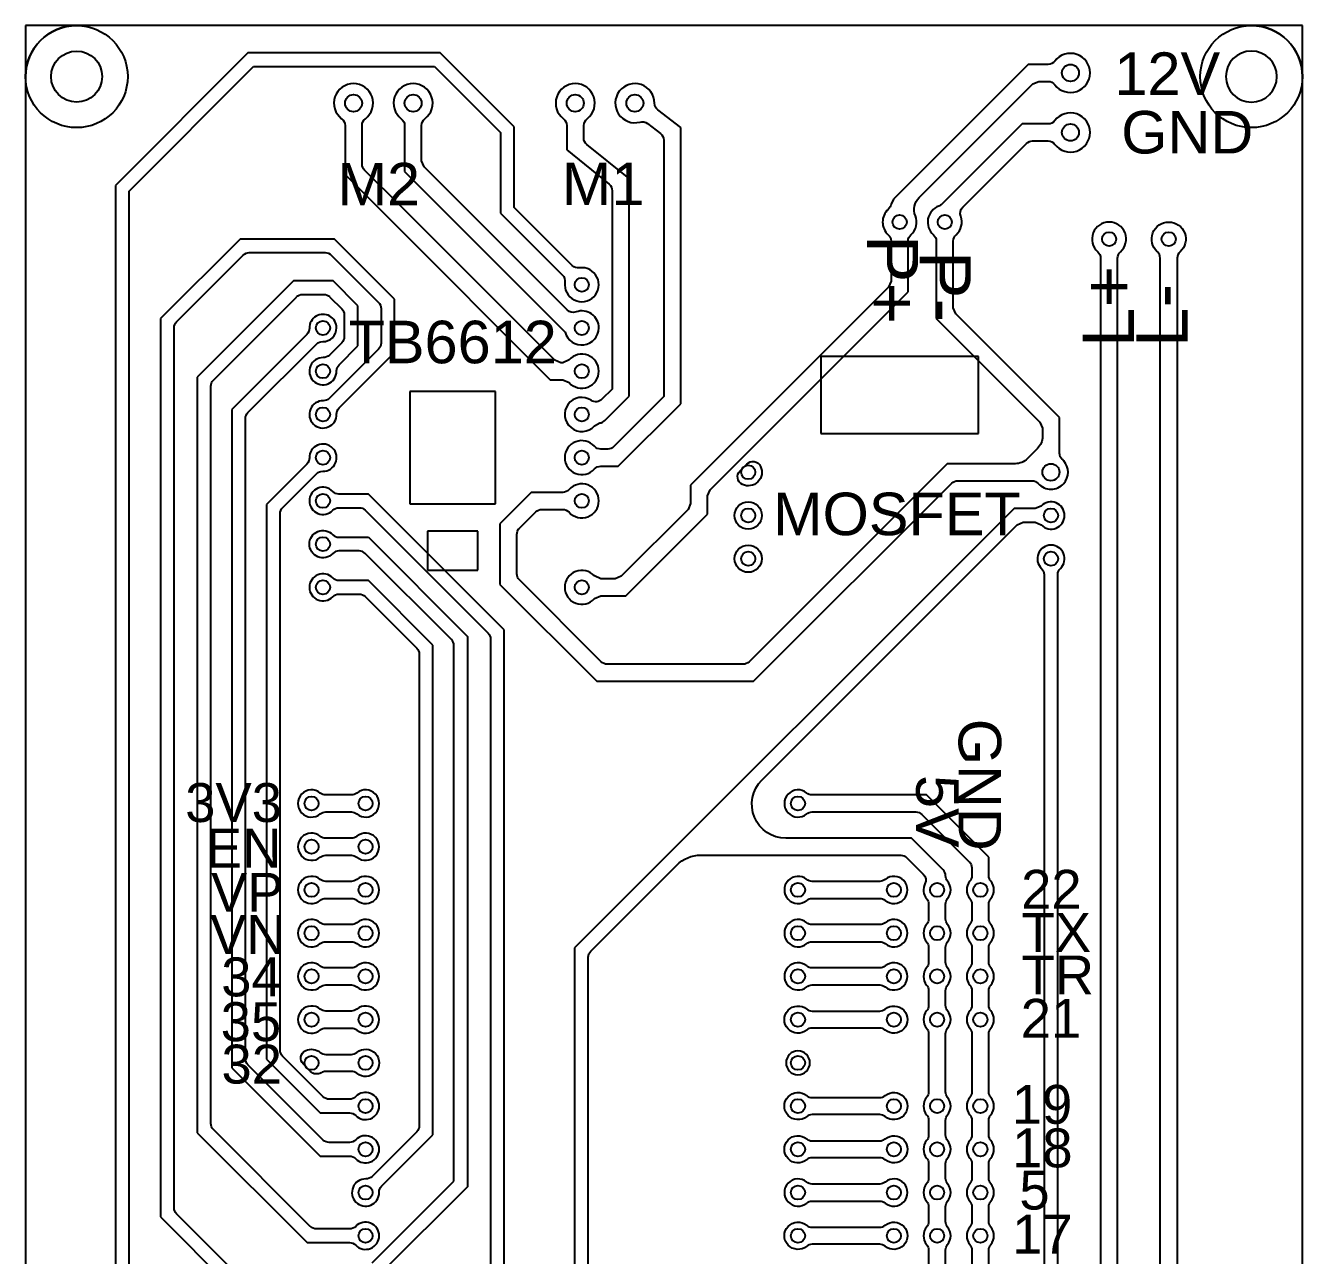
# Model space of a CAD drawing. Extents: x -86 to 76, y -134 to -25.
# Drawn here: x -86 to -11, y -97.3 to -25 of the extents above; entities that cross this region are included whole.
import ezdxf

# ---------------------------------------------------------------- set-up
doc = ezdxf.new("R2010")
doc.units = 0
for name, color, linetype in [('MOSFET', 7, 'CONTINUOUS'), ('MOSFET$MASK', 7, 'CONTINUOUS'), ('MOSFET$TRACES', 7, 'CONTINUOUS')]:
    doc.layers.add(name, color=color, linetype=linetype)
doc.styles.add('DEFAULT', font='arial.ttf')

msp = doc.modelspace()

# ---------------------------------------------------------------- linework, layer by layer
at = {"layer": 'MOSFET'}
for p, q in [((-10.957, -25), (-85.957, -25)), ((-85.957, -25), (-85.957, -120)), ((-13.957, -25), (-82.957, -25)), ((-10.957, -120), (-10.957, -25)), ((-85.957, -28), (-85.957, -117)), ((-10.957, -117), (-10.957, -28))]:
    msp.add_line(p, q, dxfattribs=at)
for centre in [(-82.957, -28), (-13.957, -28)]:
    msp.add_circle(centre, 3, dxfattribs=at)
for centre, start, end in [((-82.957, -28), 90, 180), ((-13.957, -28), 0, 90)]:
    msp.add_arc(centre, 3, start, end, dxfattribs=at)
at = {"layer": 'MOSFET$MASK'}
for p, q in [((-29.991, -44.451), (-39.246, -44.451)), ((-39.246, -44.451), (-39.246, -48.966)), ((-29.991, -48.966), (-29.991, -44.451)), ((-58.356, -46.511), (-63.381, -46.511)), ((-63.381, -46.511), (-63.381, -53.104)), ((-58.356, -53.104), (-58.356, -46.511)), ((-39.246, -48.966), (-29.991, -48.966)), ((-63.381, -53.104), (-58.356, -53.104)), ((-59.394, -54.703), (-62.342, -54.703)), ((-62.342, -54.703), (-62.342, -56.996)), ((-59.394, -56.996), (-59.394, -54.703)), ((-62.342, -56.996), (-59.394, -56.996))]:
    msp.add_line(p, q, dxfattribs=at)
at = {"layer": 'MOSFET$TRACES'}
for p, q in [((-72.893, -26.612), (-80.677, -34.396)), ((-61.603, -26.612), (-72.893, -26.612)), ((-57.253, -30.962), (-61.603, -26.612)), ((-79.877, -34.728), (-72.561, -27.412)), ((-72.561, -27.412), (-61.935, -27.412)), ((-61.935, -27.412), (-58.053, -31.293)), ((-27.062, -27.284), (-34.98, -35.201)), ((-25.898, -27.284), (-27.062, -27.284)), ((-33.466, -35.102), (-26.794, -28.43)), ((-26.794, -28.43), (-26.441, -28.284)), ((-26.441, -28.284), (-25.898, -28.284)), ((-47.469, -30.994), (-48.822, -29.961)), ((-67.193, -30.874), (-67.193, -33.762)), ((-66.193, -33.141), (-66.193, -30.874)), ((-63.693, -30.874), (-63.693, -33.579)), ((-62.693, -32.958), (-62.693, -30.874)), ((-58.053, -31.293), (-58.053, -36.03)), ((-57.253, -35.698), (-57.253, -30.962)), ((-54.168, -30.874), (-54.168, -32.312)), ((-53.168, -31.596), (-53.168, -30.874)), ((-49.429, -30.756), (-48.666, -31.339)), ((-47.469, -34.413), (-47.469, -30.994)), ((-27.426, -30.784), (-32.134, -35.492)), ((-25.898, -30.784), (-27.426, -30.784)), ((-50.501, -33.99), (-52.982, -31.985)), ((-48.469, -31.736), (-48.469, -34.413)), ((-30.909, -35.681), (-27.158, -31.93)), ((-26.805, -31.784), (-25.898, -31.784)), ((-62.547, -33.311), (-62.693, -32.958)), ((-54.168, -32.312), (-51.687, -34.318)), ((-63.9, -35.641), (-66.047, -33.494)), ((-63.693, -33.579), (-54.257, -43.016)), ((-54.147, -41.711), (-62.547, -33.311)), ((-80.677, -34.396), (-80.677, -99.603)), ((-67.193, -33.762), (-64.607, -36.348)), ((-50.501, -46.771), (-50.501, -33.99)), ((-48.469, -34.413), (-48.469, -46.805)), ((-47.469, -47.219), (-47.469, -34.413)), ((-79.877, -99.272), (-79.877, -34.728)), ((-51.501, -34.706), (-51.501, -46.357)), ((-34.98, -35.201), (-35.122, -35.492)), ((-54.878, -44.663), (-63.9, -35.641)), ((-53.853, -39.098), (-57.253, -35.698)), ((-64.607, -36.348), (-55.145, -45.81)), ((-58.053, -36.03), (-54.419, -39.664)), ((-73.352, -37.544), (-78.031, -42.223)), ((-67.813, -37.544), (-73.352, -37.544)), ((-64.277, -41.08), (-67.813, -37.544)), ((-35.118, -37.665), (-35.118, -40.022)), ((-34.118, -40.643), (-34.118, -37.665)), ((-32.467, -37.667), (-32.467, -42.215)), ((-31.467, -41.594), (-31.467, -37.667)), ((-77.085, -42.408), (-73.167, -38.49)), ((-72.813, -38.344), (-68.352, -38.344)), ((-67.998, -38.49), (-65.224, -41.265)), ((-22.815, -38.667), (-22.815, -105)), ((-21.815, -105), (-21.815, -38.667)), ((-19.315, -110.213), (-19.315, -38.664)), ((-18.315, -38.67), (-18.315, -110.213)), ((-70.224, -40.004), (-75.872, -45.652)), ((-67.893, -40.004), (-70.224, -40.004)), ((-66.436, -41.461), (-67.893, -40.004)), ((-35.265, -40.375), (-46.901, -52.012)), ((-35.118, -40.022), (-35.265, -40.375)), ((-74.926, -45.837), (-70.039, -40.951)), ((-69.686, -40.804), (-68.431, -40.804)), ((-68.078, -40.951), (-67.383, -41.646)), ((-64.277, -44.206), (-64.277, -41.08)), ((-45.754, -52.279), (-34.118, -40.643)), ((-67.236, -42), (-67.236, -43.286)), ((-66.436, -43.825), (-66.436, -41.461)), ((-65.077, -41.619), (-65.077, -43.667)), ((-31.321, -41.947), (-31.467, -41.594)), ((-25.228, -48.04), (-31.321, -41.947)), ((-78.031, -42.223), (-78.031, -95.006)), ((-32.467, -42.215), (-26.375, -48.308)), ((-77.231, -94.467), (-77.231, -42.762)), ((-69.433, -43.15), (-73.84, -47.557)), ((-72.894, -47.742), (-68.868, -43.716)), ((-67.383, -43.64), (-68.107, -44.364)), ((-65.224, -44.021), (-68.107, -46.904)), ((-67.541, -44.929), (-66.436, -43.825)), ((-67.541, -47.469), (-64.277, -44.206)), ((-54.524, -44.81), (-54.878, -44.663)), ((-54.405, -44.81), (-54.524, -44.81)), ((-54.033, -44.643), (-54.405, -44.81)), ((-75.872, -45.652), (-75.872, -90.053)), ((-75.072, -89.514), (-75.072, -46.191)), ((-55.145, -45.81), (-54.405, -45.81)), ((-54.405, -45.81), (-54.033, -45.977)), ((-51.501, -46.357), (-52.101, -46.956)), ((-51.942, -48.211), (-50.501, -46.771)), ((-48.469, -46.805), (-51.408, -49.743)), ((-51.14, -50.89), (-47.469, -47.219)), ((-73.84, -47.557), (-73.84, -86.243)), ((-73.04, -85.704), (-73.04, -48.096)), ((-52.542, -48.517), (-52.232, -48.354)), ((-26.375, -48.308), (-26.228, -48.661)), ((-26.228, -48.661), (-26.228, -49.15)), ((-25.228, -50.129), (-25.228, -48.04)), ((-51.761, -49.89), (-52.169, -49.89)), ((-26.521, -49.857), (-27.118, -50.454)), ((-69.433, -50.77), (-71.808, -53.145)), ((-52.169, -50.89), (-51.14, -50.89)), ((-43.991, -51.164), (-43.591, -50.764)), ((-31.825, -50.747), (-43.459, -62.381)), ((-27.825, -50.747), (-31.825, -50.747)), ((-24.983, -50.58), (-25.061, -50.502)), ((-70.862, -53.33), (-68.868, -51.336)), ((-31.204, -51.747), (-26.846, -51.747)), ((-56.251, -52.43), (-58.097, -54.275)), ((-54.405, -52.43), (-56.251, -52.43)), ((-46.901, -52.012), (-46.9, -53.085)), ((-45.901, -52.633), (-45.754, -52.279)), ((-43.191, -63.528), (-31.557, -51.893)), ((-71.808, -53.145), (-71.808, -85.735)), ((-65.822, -52.53), (-67.549, -52.53)), ((-57.84, -60.511), (-65.822, -52.53)), ((-46.9, -53.085), (-47.047, -53.439)), ((-45.899, -53.707), (-45.901, -52.633)), ((-26.305, -53.233), (-26.666, -53.387)), ((-71.008, -85.196), (-71.008, -53.684)), ((-67.549, -53.33), (-66.36, -53.33)), ((-66.006, -53.476), (-58.787, -60.696)), ((-56.95, -54.543), (-55.983, -53.576)), ((-55.63, -53.43), (-54.405, -53.43)), ((-27.894, -53.387), (-53.706, -79.199)), ((-47.047, -53.439), (-50.968, -57.36)), ((-50.699, -58.506), (-45.899, -53.707)), ((-26.666, -53.387), (-27.894, -53.387)), ((-58.097, -54.275), (-58.097, -57.839)), ((-42.711, -69.336), (-27.709, -54.333)), ((-27.709, -54.333), (-27.355, -54.187)), ((-27.355, -54.187), (-26.666, -54.187)), ((-26.666, -54.187), (-26.305, -54.341)), ((-67.549, -55.07), (-65.822, -55.07)), ((-65.822, -55.07), (-59.999, -60.892)), ((-57.097, -57.218), (-57.097, -54.897)), ((-66.36, -55.87), (-67.549, -55.87)), ((-60.946, -61.077), (-66.006, -56.016)), ((-65.822, -57.61), (-67.549, -57.61)), ((-62.031, -61.4), (-65.822, -57.61)), ((-52.141, -62.381), (-56.95, -57.571)), ((-52.17, -57.508), (-52.543, -57.342)), ((-51.32, -57.507), (-52.17, -57.508)), ((-50.968, -57.36), (-51.32, -57.507)), ((-26.128, -57.265), (-26.128, -104.579)), ((-25.328, -105.118), (-25.328, -57.265)), ((-67.549, -58.41), (-66.36, -58.41)), ((-58.097, -57.839), (-52.408, -63.528)), ((-66.006, -58.556), (-62.978, -61.585)), ((-52.541, -58.675), (-52.168, -58.508)), ((-52.168, -58.508), (-50.699, -58.506)), ((-57.84, -101.991), (-57.84, -60.511)), ((-62.031, -90.18), (-62.031, -61.4)), ((-60.799, -92.896), (-60.799, -61.431)), ((-59.999, -60.892), (-59.999, -93.228)), ((-58.64, -61.05), (-58.64, -101.659)), ((-62.831, -61.939), (-62.831, -89.641)), ((-43.813, -62.528), (-51.787, -62.528)), ((-52.408, -63.528), (-43.191, -63.528)), ((-66.818, -70.21), (-68.327, -70.21)), ((-33.04, -70.21), (-39.757, -70.21)), ((-29.377, -73.873), (-33.04, -70.21)), ((-68.327, -71.21), (-66.818, -71.21)), ((-39.757, -71.21), (-33.662, -71.21)), ((-33.308, -71.356), (-30.524, -74.141)), ((-66.818, -72.75), (-68.327, -72.75)), ((-33.92, -72.75), (-41.297, -72.75)), ((-32.064, -74.606), (-33.92, -72.75)), ((-68.327, -73.75), (-66.818, -73.75)), ((-46.297, -73.75), (-34.541, -73.75)), ((-34.188, -73.896), (-33.227, -74.857)), ((-29.377, -74.959), (-29.377, -73.873)), ((-52.758, -79.382), (-47.711, -74.336)), ((-30.377, -74.494), (-30.377, -74.959)), ((-66.818, -75.29), (-68.327, -75.29)), ((-35.788, -75.29), (-39.757, -75.29)), ((-68.327, -76.29), (-66.818, -76.29)), ((-39.757, -76.29), (-35.788, -76.29)), ((-32.917, -76.621), (-32.917, -77.499)), ((-31.917, -77.499), (-31.917, -76.621)), ((-30.377, -76.621), (-30.377, -77.499)), ((-29.377, -77.499), (-29.377, -76.621)), ((-66.818, -77.83), (-68.327, -77.83)), ((-35.788, -77.83), (-39.757, -77.83)), ((-68.327, -78.83), (-66.818, -78.83)), ((-53.706, -79.199), (-53.706, -106.17)), ((-39.757, -78.83), (-35.788, -78.83)), ((-32.917, -79.161), (-32.917, -80.039)), ((-31.917, -80.039), (-31.917, -79.161)), ((-30.377, -79.161), (-30.377, -80.039)), ((-29.377, -80.039), (-29.377, -79.161)), ((-52.904, -106.707), (-52.904, -79.736)), ((-66.818, -80.37), (-68.327, -80.37)), ((-35.788, -80.37), (-39.757, -80.37)), ((-68.327, -81.37), (-66.818, -81.37)), ((-39.757, -81.37), (-35.788, -81.37)), ((-32.917, -81.701), (-32.917, -82.579)), ((-31.917, -82.579), (-31.917, -81.701)), ((-30.377, -81.701), (-30.377, -82.579)), ((-29.377, -82.579), (-29.377, -81.701)), ((-66.818, -82.91), (-68.327, -82.91)), ((-39.757, -82.91), (-35.788, -82.91)), ((-68.327, -83.91), (-66.818, -83.91)), ((-35.788, -83.91), (-39.757, -83.91)), ((-32.917, -84.241), (-32.917, -87.659)), ((-31.917, -87.659), (-31.917, -84.241)), ((-30.377, -84.241), (-30.377, -87.659)), ((-29.377, -87.659), (-29.377, -84.241)), ((-68.327, -85.45), (-66.818, -85.45)), ((-73.84, -86.243), (-68.653, -91.43)), ((-68.468, -90.484), (-72.894, -86.058)), ((-71.808, -85.735), (-68.653, -88.89)), ((-68.468, -87.944), (-70.862, -85.55)), ((-69.215, -86.458), (-69.64, -86.033)), ((-66.818, -86.45), (-68.327, -86.45)), ((-66.925, -88.09), (-68.114, -88.09)), ((-39.757, -87.99), (-35.788, -87.99)), ((-68.653, -88.89), (-66.925, -88.89)), ((-35.788, -88.99), (-39.757, -88.99)), ((-69.23, -95.564), (-74.926, -89.868)), ((-62.978, -89.995), (-65.607, -92.624)), ((-32.917, -89.321), (-32.917, -90.199)), ((-31.917, -90.199), (-31.917, -89.321)), ((-30.377, -89.321), (-30.377, -90.199)), ((-29.377, -90.199), (-29.377, -89.321)), ((-75.872, -90.053), (-69.415, -96.51)), ((-66.925, -90.63), (-68.114, -90.63)), ((-65.041, -93.189), (-62.031, -90.18)), ((-39.757, -90.53), (-35.788, -90.53)), ((-68.653, -91.43), (-66.925, -91.43)), ((-35.788, -91.53), (-39.757, -91.53)), ((-32.917, -91.861), (-32.917, -92.739)), ((-31.917, -92.739), (-31.917, -91.861)), ((-30.377, -91.861), (-30.377, -92.739)), ((-29.377, -92.739), (-29.377, -91.861)), ((-65.607, -97.704), (-60.799, -92.896)), ((-59.999, -93.228), (-65.041, -98.27)), ((-35.788, -93.07), (-39.757, -93.07)), ((-39.757, -94.07), (-35.788, -94.07)), ((-32.917, -94.401), (-32.917, -95.279)), ((-31.917, -95.279), (-31.917, -94.401)), ((-30.377, -94.401), (-30.377, -95.279)), ((-29.377, -95.279), (-29.377, -94.401)), ((-78.031, -95.006), (-71.447, -101.59)), ((-71.262, -100.644), (-77.085, -94.821)), ((-66.925, -95.71), (-68.876, -95.71)), ((-39.757, -95.61), (-35.788, -95.61)), ((-69.415, -96.51), (-66.925, -96.51)), ((-35.788, -96.61), (-39.757, -96.61)), ((-32.917, -96.941), (-32.917, -97.819)), ((-31.917, -97.819), (-31.917, -96.941)), ((-30.377, -96.941), (-30.377, -97.819)), ((-29.377, -97.819), (-29.377, -96.941))]:
    msp.add_line(p, q, dxfattribs=at)
for centre, radius in [((-82.957, -28), 1.5), ((-24.585, -27.784), 0.5), ((-66.693, -29.562), 0.5), ((-63.193, -29.562), 0.5), ((-53.668, -29.562), 0.5), ((-50.168, -29.562), 0.5), ((-24.585, -31.284), 0.5), ((-34.618, -36.547), 0.415), ((-31.967, -36.547), 0.415), ((-22.315, -37.547), 0.415), ((-18.812, -37.547), 0.415), ((-53.287, -40.23), 0.415), ((-68.487, -42.77), 0.415), ((-53.287, -42.77), 0.415), ((-68.487, -45.31), 0.415), ((-53.287, -45.31), 0.415), ((-68.487, -47.85), 0.415), ((-53.287, -47.85), 0.415), ((-68.487, -50.39), 0.415), ((-53.287, -50.39), 0.415), ((-43.508, -51.247), 0.415), ((-25.728, -51.247), 0.5), ((-68.487, -52.93), 0.415), ((-53.287, -52.93), 0.415), ((-43.508, -53.787), 0.8), ((-43.508, -53.787), 0.415), ((-25.728, -53.787), 0.415), ((-68.487, -55.47), 0.415), ((-43.508, -56.327), 0.8), ((-43.508, -56.327), 0.415), ((-25.728, -56.327), 0.415), ((-68.487, -58.01), 0.415), ((-53.287, -58.01), 0.415), ((-69.157, -70.71), 0.415), ((-65.987, -70.71), 0.415), ((-40.587, -70.71), 0.415), ((-69.157, -73.25), 0.415), ((-65.987, -73.25), 0.415), ((-69.157, -75.79), 0.415), ((-65.987, -75.79), 0.415), ((-40.587, -75.79), 0.415), ((-34.957, -75.79), 0.415), ((-32.417, -75.79), 0.415), ((-29.877, -75.79), 0.415), ((-69.157, -78.33), 0.415), ((-65.987, -78.33), 0.415), ((-40.587, -78.33), 0.415), ((-34.957, -78.33), 0.415), ((-32.417, -78.33), 0.415), ((-29.877, -78.33), 0.415), ((-69.157, -80.87), 0.415), ((-65.987, -80.87), 0.415), ((-40.587, -80.87), 0.415), ((-34.957, -80.87), 0.415), ((-32.417, -80.87), 0.415), ((-29.877, -80.87), 0.415), ((-69.157, -83.41), 0.415), ((-65.987, -83.41), 0.415), ((-40.587, -83.41), 0.415), ((-34.957, -83.41), 0.415), ((-32.417, -83.41), 0.415), ((-29.877, -83.41), 0.415), ((-69.157, -85.95), 0.415), ((-65.987, -85.95), 0.415), ((-40.587, -85.95), 0.415), ((-40.587, -85.95), 0.415), ((-65.987, -88.49), 0.415), ((-40.587, -88.49), 0.415), ((-34.957, -88.49), 0.415), ((-32.417, -88.49), 0.415), ((-29.877, -88.49), 0.415), ((-65.987, -91.03), 0.415), ((-40.587, -91.03), 0.415), ((-34.957, -91.03), 0.415), ((-32.417, -91.03), 0.415), ((-29.877, -91.03), 0.415), ((-65.987, -93.57), 0.415), ((-40.587, -93.57), 0.415), ((-34.957, -93.57), 0.415), ((-32.417, -93.57), 0.415), ((-29.877, -93.57), 0.415), ((-65.987, -96.11), 0.415), ((-40.587, -96.11), 0.415), ((-34.957, -96.11), 0.415), ((-32.417, -96.11), 0.415), ((-29.877, -96.11), 0.415)]:
    msp.add_circle(centre, radius, dxfattribs=at)
at = {"layer": 'MOSFET$TRACES', "extrusion": (0, 0, -1)}
for centre, radius in [((13.957, -28), 1.5), ((40.587, -85.95), 0.7)]:
    msp.add_circle(centre, radius, dxfattribs=at)
at = {"layer": 'MOSFET$TRACES'}
for centre, radius, start, end in [((-24.585, -27.784), 1.15, 217.3052, 142.6948), ((-66.693, -29.562), 1.15, 307.3052, 232.6948), ((-63.193, -29.562), 1.15, 307.3052, 232.6948), ((-53.668, -29.562), 1.15, 307.3052, 232.6948), ((-50.168, -29.562), 1.15, 359.93081, 285.32041), ((-24.585, -31.284), 1.15, 217.30519, 142.6948), ((-34.618, -36.547), 1, 131.81031, 180), ((-31.967, -36.547), 1.002, 110.28909, 228.24292), ((-34.617, -36.546), 1.002, 180.04694, 228.16298), ((-34.618, -36.547), 1, 311.81031, 21.64377), ((-31.967, -36.547), 1.002, 311.75708, 19.94303), ((-22.315, -37.547), 1.002, 311.75708, 228.24292), ((-19.815, -38.664), 0.5, 0, 48.06402), ((-17.815, -38.67), 0.5, 131.57869, 180), ((-53.287, -40.23), 1, 171.8699, 98.1301), ((-68.487, -42.77), 0.8, 0, 181.18694), ((-53.28, -42.76), 0.993, 359.44069, 110.26978), ((-68.487, -42.77), 0.8, 268.81148, 0.00247), ((-53.287, -42.77), 1, 194.2281, 360), ((-68.487, -45.31), 0.8, 88.81306, 0), ((-53.287, -45.31), 1, 360, 138.18969), ((-68.487, -45.31), 0.8, 0, 1.18694), ((-53.287, -45.31), 1, 221.81031, 0), ((-68.487, -47.85), 0.8, 88.81306, 1.18694), ((-53.287, -47.85), 1, 56.26004, 318.18969), ((-52.295, -47.858), 0.5, 277.23876, 315), ((-53.287, -50.39), 1, 41.81031, 318.18969), ((-68.487, -50.39), 0.8, 268.81306, 181.18694), ((-25.728, -51.247), 1, 318.18969, 41.81031), ((-68.487, -52.93), 0.8, 43.81306, 316.18694), ((-53.287, -52.93), 1, 221.81031, 138.18969), ((-25.728, -51.247), 1, 221.81031, 318.18969), ((-25.728, -53.787), 0.8, 223.81306, 136.18694), ((-67.549, -54.57), 0.5, 223.81306, 270), ((-67.549, -56.37), 0.5, 90, 136.18694), ((-66.36, -56.37), 0.5, 45, 90), ((-25.728, -56.327), 0.8, 313.81306, 226.18694), ((-68.487, -58.01), 0.8, 43.81306, 316.18694), ((-53.287, -58.01), 1, 41.89998, 318.27935), ((-61.299, -61.431), 0.5, 0, 45), ((-69.157, -70.71), 0.8, 50.28486, 309.71514), ((-65.987, -70.71), 0.8, 230.28486, 129.71514), ((-40.587, -70.71), 0.8, 50.28486, 309.71514), ((-69.157, -73.25), 0.8, 50.28486, 309.71514), ((-65.987, -73.25), 0.8, 230.28486, 129.71514), ((-69.157, -75.79), 0.8, 50.28486, 309.71514), ((-65.987, -75.79), 0.8, 230.28486, 129.71514), ((-40.587, -75.79), 0.8, 50.28486, 309.71514), ((-34.957, -75.79), 0.8, 230.28486, 129.71514), ((-32.418, -74.961), 0.501, 0.07938, 45), ((-32.417, -75.79), 0.8, 153.52555, 219.71514), ((-32.417, -75.79), 0.8, 320.28486, 39.69534), ((-29.877, -75.79), 0.8, 140.28486, 219.71514), ((-29.877, -75.79), 0.8, 320.28486, 39.71514), ((-69.157, -78.33), 0.8, 50.28486, 309.71514), ((-65.987, -78.33), 0.8, 230.28486, 129.71514), ((-40.587, -78.33), 0.8, 50.28486, 309.71514), ((-34.957, -78.33), 0.8, 230.28486, 129.71514), ((-32.417, -78.33), 0.8, 140.28486, 219.71514), ((-32.417, -78.33), 0.8, 320.28486, 39.71514), ((-29.877, -78.33), 0.8, 140.28486, 219.71514), ((-29.877, -78.33), 0.8, 320.28486, 39.71514), ((-69.157, -80.87), 0.8, 50.28486, 309.71514), ((-65.987, -80.87), 0.8, 230.28486, 129.71514), ((-40.587, -80.87), 0.8, 50.28486, 309.71514), ((-34.957, -80.87), 0.8, 230.28486, 129.71514), ((-32.417, -80.87), 0.8, 140.28486, 219.71514), ((-32.417, -80.87), 0.8, 320.28486, 39.71514), ((-29.877, -80.87), 0.8, 140.28486, 219.71514), ((-29.877, -80.87), 0.8, 320.28486, 39.71514), ((-69.157, -83.41), 0.8, 50.28486, 309.71514), ((-65.987, -83.41), 0.8, 230.28486, 129.71514), ((-39.757, -82.41), 0.5, 230.28486, 270), ((-35.788, -82.41), 0.5, 270, 309.71514), ((-32.417, -83.41), 0.8, 140.28486, 219.71514), ((-32.417, -83.41), 0.8, 320.28486, 39.71514), ((-29.877, -83.41), 0.8, 140.28486, 219.71514), ((-29.877, -83.41), 0.8, 320.28486, 39.71514), ((-39.757, -84.41), 0.5, 90, 129.71514), ((-35.788, -84.41), 0.5, 50.28486, 90), ((-68.327, -84.95), 0.5, 230.28486, 270), ((-66.818, -84.95), 0.5, 270, 309.71514), ((-68.327, -86.95), 0.5, 90, 122.30625), ((-66.818, -86.95), 0.5, 50.28486, 90), ((-65.987, -88.49), 0.8, 360, 136.18694), ((-65.987, -88.49), 0.8, 223.81306, 360), ((-39.757, -87.49), 0.5, 230.28486, 270), ((-35.788, -87.49), 0.5, 270, 309.71514), ((-32.417, -88.49), 0.8, 140.28486, 219.71514), ((-32.417, -88.49), 0.8, 320.28486, 39.71514), ((-29.877, -88.49), 0.8, 140.28486, 219.71514), ((-29.877, -88.49), 0.8, 320.28486, 39.71514), ((-39.757, -89.49), 0.5, 90, 129.71514), ((-35.788, -89.49), 0.5, 50.28486, 90), ((-65.987, -91.03), 0.8, 223.81306, 136.18694), ((-39.757, -90.03), 0.5, 230.28486, 270), ((-35.788, -90.03), 0.5, 270, 309.71514), ((-32.417, -91.03), 0.8, 140.28486, 219.71514), ((-32.417, -91.03), 0.8, 320.28486, 39.71514), ((-29.877, -91.03), 0.8, 140.28486, 219.71514), ((-29.877, -91.03), 0.8, 320.28486, 39.71514), ((-39.757, -92.03), 0.5, 90, 129.71514), ((-35.788, -92.03), 0.5, 50.28486, 90), ((-65.987, -93.57), 0.8, 88.81306, 360), ((-40.587, -93.57), 0.8, 50.28486, 309.71514), ((-34.957, -93.57), 0.8, 230.28486, 129.71514), ((-65.987, -93.57), 0.8, 0, 1.18694), ((-32.417, -93.57), 0.8, 140.28486, 219.71514), ((-32.417, -93.57), 0.8, 320.28486, 39.71514), ((-29.877, -93.57), 0.8, 140.28486, 219.71514), ((-29.877, -93.57), 0.8, 320.28486, 39.71514), ((-65.987, -96.11), 0.8, 223.81306, 136.18694), ((-39.757, -95.11), 0.5, 230.28486, 270), ((-35.788, -95.11), 0.5, 270, 309.71514), ((-32.417, -96.11), 0.8, 140.28486, 219.71514), ((-32.417, -96.11), 0.8, 320.28486, 39.71514), ((-29.877, -96.11), 0.8, 140.28486, 219.71514), ((-29.877, -96.11), 0.8, 320.28486, 39.71514), ((-39.757, -97.11), 0.5, 90, 129.71514), ((-35.788, -97.11), 0.5, 50.28486, 90)]:
    msp.add_arc(centre, radius, start, end, dxfattribs=at)
at = {"layer": 'MOSFET$TRACES', "extrusion": (0, 0, -1)}
for centre, radius, start, end in [((25.898, -26.784), 0.5, 217.3052, 270), ((25.898, -28.784), 0.5, 90, 142.6948), ((48.518, -29.564), 0.5, 307.37439, 0.06919), ((67.693, -30.874), 0.5, 127.3052, 180), ((65.693, -30.874), 0.5, 360, 52.6948), ((64.193, -30.874), 0.5, 127.3052, 180), ((62.193, -30.874), 0.5, 0, 52.6948), ((54.668, -30.874), 0.5, 127.3052, 180), ((52.668, -30.874), 0.5, 360, 52.6948), ((49.732, -31.153), 0.5, 74.67959, 127.37439), ((25.898, -30.284), 0.5, 217.3052, 270), ((48.969, -31.736), 0.5, 127.37439, 180), ((52.684, -31.603), 0.484, 308.03192, 0.91447), ((26.805, -32.284), 0.5, 45, 90), ((25.898, -32.284), 0.5, 90, 142.69477), ((65.693, -33.141), 0.5, 315, 0), ((51.985, -34.699), 0.484, 128.03192, 180.91447), ((32.789, -35.803), 0.974, 337.3603, 45.99593), ((35.618, -35.429), 0.5, 187.23876, 228.18969), ((32.488, -35.138), 0.5, 225, 249.71091), ((30.556, -36.035), 0.5, 340.05697, 45), ((18.812, -37.547), 1.002, 311.93598, 228.42131), ((35.618, -37.665), 0.5, 131.8376, 180), ((33.618, -37.665), 0.5, 0, 48.18969), ((32.967, -37.667), 0.5, 131.75708, 180), ((30.967, -37.667), 0.5, 360, 48.24292), ((72.813, -38.844), 0.5, 45, 90), ((68.352, -38.844), 0.5, 90, 135), ((23.315, -38.667), 0.5, 131.75708, 180), ((21.315, -38.667), 0.5, 0, 48.24292), ((54.772, -40.018), 0.5, 135, 188.1301), ((53.502, -38.753), 0.492, 261.41284, 315.45706), ((69.686, -41.304), 0.5, 45, 90), ((68.431, -41.304), 0.5, 90, 135), ((67.736, -42), 0.5, 135, 180), ((65.577, -41.619), 0.5, 135, 180), ((53.796, -41.372), 0.488, 249.38262, 315.90691), ((76.731, -42.762), 0.5, 0, 45), ((69.787, -42.797), 0.5, 178.81306, 225), ((67.736, -43.286), 0.5, 180, 225), ((68.514, -44.07), 0.5, 45, 91.18847), ((65.577, -43.667), 0.5, 180, 225), ((68.46, -44.01), 0.5, 225, 271.18694), ((67.187, -45.283), 0.5, 358.81306, 45), ((74.572, -46.191), 0.5, 360, 45), ((68.46, -46.55), 0.5, 225, 271.18694), ((52.452, -46.622), 0.485, 223.55593, 305.18404), ((72.54, -48.096), 0.5, 0, 45), ((67.187, -47.823), 0.5, 358.81306, 45), ((27.228, -49.15), 1, 180, 225), ((52.169, -49.39), 0.5, 270, 318.18969), ((51.761, -49.39), 0.5, 225, 270), ((24.728, -50.129), 0.5, 311.81031, 0), ((69.787, -50.417), 0.5, 178.81306, 225), ((52.169, -51.39), 0.5, 41.81031, 90), ((43.508, -51.247), 0.8, 154.47124, 295.52876), ((43.237, -51.118), 0.5, 45, 154.47124), ((27.825, -49.747), 1, 225, 270), ((68.514, -51.69), 0.5, 45, 91.18694), ((43.637, -51.518), 0.5, 295.52876, 45), ((31.204, -52.247), 0.5, 45, 90), ((26.846, -52.247), 0.5, 90, 138.18969), ((67.549, -52.03), 0.5, 270, 316.18694), ((54.405, -51.93), 0.5, 221.81031, 270), ((70.508, -53.684), 0.5, 0, 45), ((67.549, -53.83), 0.5, 43.81306, 90), ((66.36, -53.83), 0.5, 90, 135), ((55.63, -53.93), 0.5, 45, 90), ((54.405, -53.93), 0.5, 90, 138.18969), ((68.487, -55.47), 0.8, 223.81306, 136.18694), ((56.597, -54.897), 0.5, 0, 45), ((26.628, -57.265), 0.5, 133.81306, 180), ((24.828, -57.265), 0.5, 0, 46.18694), ((67.549, -57.11), 0.5, 270, 316.18694), ((56.597, -57.218), 0.5, 315, 0), ((67.549, -58.91), 0.5, 43.81306, 90), ((66.36, -58.91), 0.5, 90, 135), ((59.14, -61.05), 0.5, 135, 180), ((63.331, -61.939), 0.5, 135, 180), ((51.787, -62.028), 0.5, 270, 315), ((43.813, -62.028), 0.5, 225, 270), ((41.297, -70.75), 2, 270, 45), ((68.327, -69.71), 0.5, 270, 309.71514), ((66.818, -69.71), 0.5, 230.28486, 270), ((39.757, -69.71), 0.5, 270, 309.71514), ((68.327, -71.71), 0.5, 50.28486, 90), ((66.818, -71.71), 0.5, 90, 129.71514), ((39.757, -71.71), 0.5, 50.28486, 90), ((33.662, -71.71), 0.5, 90, 135), ((68.327, -72.25), 0.5, 270, 309.71514), ((66.818, -72.25), 0.5, 230.28486, 270), ((68.327, -74.25), 0.5, 50.28486, 90), ((66.818, -74.25), 0.5, 90, 129.71514), ((46.324, -75.684), 1.935, 44.19698, 90.80302), ((34.541, -74.25), 0.5, 90, 135), ((30.877, -74.494), 0.5, 135, 180), ((33.581, -75.21), 0.5, 135, 206.47445), ((31.417, -74.96), 0.5, 320.30466, 359.97273), ((30.877, -74.959), 0.5, 180, 219.71514), ((28.877, -74.959), 0.5, 320.28486, 360), ((68.327, -74.79), 0.5, 270, 309.71514), ((66.818, -74.79), 0.5, 230.28486, 270), ((39.757, -74.79), 0.5, 270, 309.71514), ((35.788, -74.79), 0.5, 230.28486, 270), ((68.327, -76.79), 0.5, 50.28486, 90), ((66.818, -76.79), 0.5, 90, 129.71514), ((39.757, -76.79), 0.5, 50.28486, 90), ((35.788, -76.79), 0.5, 90, 129.71514), ((33.417, -76.621), 0.5, 140.28486, 180), ((31.417, -76.621), 0.5, 360, 39.71514), ((30.877, -76.621), 0.5, 140.28486, 180), ((28.877, -76.621), 0.5, 360, 39.71514), ((68.327, -77.33), 0.5, 270, 309.71514), ((66.818, -77.33), 0.5, 230.28486, 270), ((39.757, -77.33), 0.5, 270, 309.71514), ((35.788, -77.33), 0.5, 230.28486, 270), ((33.417, -77.499), 0.5, 180, 219.71514), ((31.417, -77.499), 0.5, 320.28486, 0), ((30.877, -77.499), 0.5, 180, 219.71514), ((28.877, -77.499), 0.5, 320.28486, 360), ((68.327, -79.33), 0.5, 50.28486, 90), ((66.818, -79.33), 0.5, 90, 129.71514), ((52.404, -79.736), 0.5, 0, 45), ((39.757, -79.33), 0.5, 50.28486, 90), ((35.788, -79.33), 0.5, 90, 129.71514), ((33.417, -79.161), 0.5, 140.28486, 180), ((31.417, -79.161), 0.5, 0, 39.71514), ((30.877, -79.161), 0.5, 140.28486, 180), ((28.877, -79.161), 0.5, 0, 39.71514), ((33.417, -80.039), 0.5, 180, 219.71514), ((31.417, -80.039), 0.5, 320.28486, 0), ((30.877, -80.039), 0.5, 180, 219.71514), ((28.877, -80.039), 0.5, 320.28486, 0), ((68.327, -79.87), 0.5, 270, 309.71514), ((66.818, -79.87), 0.5, 230.28486, 270), ((39.757, -79.87), 0.5, 270, 309.71514), ((35.788, -79.87), 0.5, 230.28486, 270), ((68.327, -81.87), 0.5, 50.28486, 90), ((66.818, -81.87), 0.5, 90, 129.71514), ((39.757, -81.87), 0.5, 50.28486, 90), ((35.788, -81.87), 0.5, 90, 129.71514), ((33.417, -81.701), 0.5, 140.28486, 180), ((31.417, -81.701), 0.5, 360, 39.71514), ((30.877, -81.701), 0.5, 140.28486, 180), ((28.877, -81.701), 0.5, 0, 39.71514), ((68.327, -82.41), 0.5, 270, 309.71514), ((66.818, -82.41), 0.5, 230.28486, 270), ((40.587, -83.41), 0.8, 230.28486, 129.71514), ((34.957, -83.41), 0.8, 50.28486, 309.71514), ((33.417, -82.579), 0.5, 180, 219.71514), ((31.417, -82.579), 0.5, 320.28486, 360), ((30.877, -82.579), 0.5, 180, 219.71514), ((28.877, -82.579), 0.5, 320.28486, 360), ((68.327, -84.41), 0.5, 50.28486, 90), ((66.818, -84.41), 0.5, 90, 129.71514), ((33.417, -84.241), 0.5, 140.28486, 180), ((31.417, -84.241), 0.5, 360, 39.71514), ((30.877, -84.241), 0.5, 140.28486, 180), ((28.877, -84.241), 0.5, 360, 39.71514), ((70.508, -85.196), 0.5, 315, 0), ((69.287, -85.679), 0.5, 315, 64.47122), ((69.157, -85.95), 0.8, 64.47122, 129.71514), ((65.987, -85.95), 0.8, 50.28486, 309.71514), ((72.54, -85.704), 0.5, 315, 360), ((68.861, -86.105), 0.5, 237.69375, 315), ((40.587, -88.49), 0.8, 230.28486, 129.71514), ((34.957, -88.49), 0.8, 50.28486, 309.71514), ((33.417, -87.659), 0.5, 180, 219.71514), ((31.417, -87.659), 0.5, 320.28486, 0), ((30.877, -87.659), 0.5, 180, 219.71514), ((28.877, -87.659), 0.5, 320.28486, 360), ((68.114, -87.59), 0.5, 270, 315), ((66.925, -87.59), 0.5, 223.81306, 270), ((66.925, -89.39), 0.5, 90, 136.18694), ((33.417, -89.321), 0.5, 140.28486, 180), ((31.417, -89.321), 0.5, 0, 39.71514), ((30.877, -89.321), 0.5, 140.28486, 180), ((28.877, -89.321), 0.5, 360, 39.71514), ((74.572, -89.514), 0.5, 315, 0), ((63.331, -89.641), 0.5, 180, 225), ((68.114, -90.13), 0.5, 270, 315), ((66.925, -90.13), 0.5, 223.81306, 270), ((40.587, -91.03), 0.8, 230.28486, 129.71514), ((34.957, -91.03), 0.8, 50.28486, 309.71514), ((33.417, -90.199), 0.5, 180, 219.71514), ((31.417, -90.199), 0.5, 320.28486, 0), ((30.877, -90.199), 0.5, 180, 219.71514), ((28.877, -90.199), 0.5, 320.28486, 0), ((66.925, -91.93), 0.5, 90, 136.18694), ((33.417, -91.861), 0.5, 140.28486, 180), ((31.417, -91.861), 0.5, 360, 39.71514), ((30.877, -91.861), 0.5, 140.28486, 180), ((28.877, -91.861), 0.5, 0, 39.71514), ((65.96, -92.27), 0.5, 225, 271.18694), ((39.757, -92.57), 0.5, 270, 309.71514), ((35.788, -92.57), 0.5, 230.28486, 270), ((33.417, -92.739), 0.5, 180, 219.71514), ((31.417, -92.739), 0.5, 320.28486, 360), ((30.877, -92.739), 0.5, 180, 219.71514), ((28.877, -92.739), 0.5, 320.28486, 360), ((64.687, -93.543), 0.5, 358.81306, 45), ((76.731, -94.467), 0.5, 315, 360), ((39.757, -94.57), 0.5, 50.28486, 90), ((35.788, -94.57), 0.5, 90, 129.71514), ((33.417, -94.401), 0.5, 140.28486, 180), ((31.417, -94.401), 0.5, 360, 39.71514), ((30.877, -94.401), 0.5, 140.28486, 180), ((28.877, -94.401), 0.5, 360, 39.71514), ((40.587, -96.11), 0.8, 230.28486, 129.71514), ((34.957, -96.11), 0.8, 50.28486, 309.71514), ((68.876, -95.21), 0.5, 270, 315), ((66.925, -95.21), 0.5, 223.81306, 270), ((33.417, -95.279), 0.5, 180, 219.71514), ((31.417, -95.279), 0.5, 320.28486, 0), ((30.877, -95.279), 0.5, 180, 219.71514), ((28.877, -95.279), 0.5, 320.28486, 360), ((66.925, -97.01), 0.5, 90, 136.18694), ((33.417, -96.941), 0.5, 140.28486, 180), ((31.417, -96.941), 0.5, 360, 39.71514), ((30.877, -96.941), 0.5, 140.28486, 180), ((28.877, -96.941), 0.5, 360, 39.71514)]:
    msp.add_arc(centre, radius, start, end, dxfattribs=at)

# ---------------------------------------------------------------- texts
at = {"layer": 'MOSFET$MASK', "style": 'DEFAULT'}
for s, height, p in [('12V', 2.5, (-22.004, -29.078)), ('GND', 2.5, (-21.603, -32.519)), ('M2', 2.5, (-67.633, -35.57)), ('M1', 2.5, (-54.458, -35.555)), ('TB6612', 2.5, (-66.983, -44.845)), ('MOSFET', 2.5, (-42.052, -54.946)), ('3V3', 2.2874, (-76.581, -71.799)), ('EN', 2.2874, (-75.366, -74.478)), ('VP', 2.2874, (-75.064, -77.076)), ('22', 2.2874, (-27.481, -76.898)), ('TX', 2.2874, (-27.456, -79.429)), ('VN', 2.2874, (-75.122, -79.548)), ('34', 2.2874, (-74.463, -82.044)), ('TR', 2.2874, (-27.458, -81.933)), ('35', 2.2874, (-74.495, -84.674)), ('21', 2.2874, (-27.506, -84.479)), ('32', 2.2874, (-74.449, -87.168)), ('19', 2.2874, (-28.03, -89.533)), ('18', 2.2874, (-28.011, -92.092)), ('5', 2.287, (-27.584, -94.57)), ('17', 2.2874, (-28.009, -97.161))]:
    msp.add_text(s, height=height, dxfattribs=at).set_placement(p)
for s, height, rotation, p in [('P+', 3, 270, (-36.534, -37.299)), ('P-', 3, 270, (-33.44, -38.246)), ('L+', 3, 90, (-20.86, -43.9)), ('L-', 3, 90, (-17.709, -43.905)), ('GND', 2.5, 270, (-31.154, -65.731)), ('5V', 2.5, 270, (-33.648, -69.039))]:
    msp.add_text(s, height=height, rotation=rotation, dxfattribs=at).set_placement(p)

doc.saveas('drawing.dxf')
